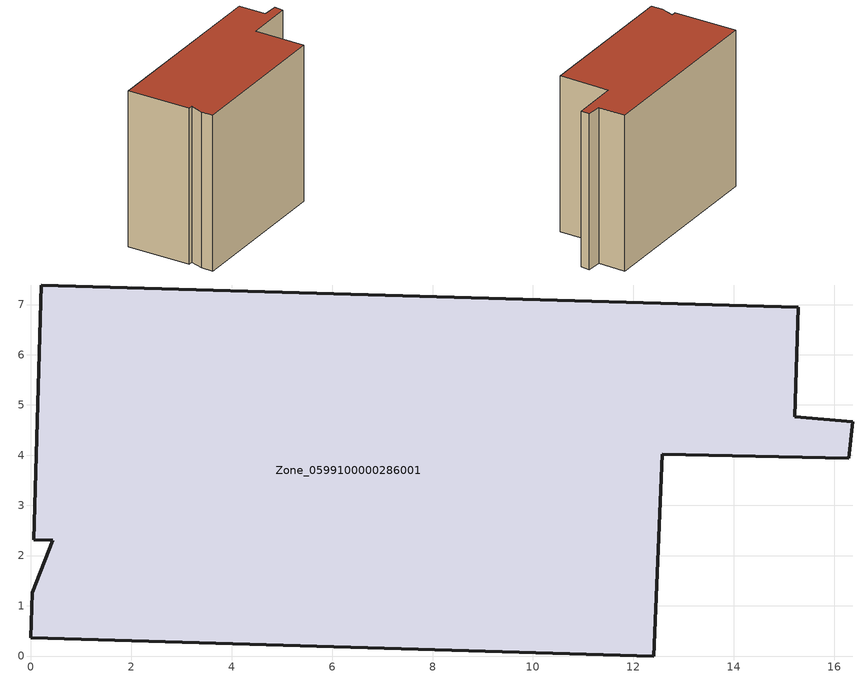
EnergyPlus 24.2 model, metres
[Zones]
Zone_0599100000286001
 floor ground (C_G): 0.06,2.31 0.2,7.39 15.28,6.95 15.21,4.76 16.36,4.67 16.29,3.94 12.57,4.02 12.4,0 0,0.36 0.03,1.26 0.44,2.31 z0
 wall outside (C_F): 0.2,7.39 0.06,2.31 0.44,2.31 0.03,1.26 0,0.36 12.4,0 12.57,4.02 16.29,3.94 16.36,4.67 15.21,4.76 15.28,6.95 0.2,7.39 z0:12.5
 roof outside (C_R): 0.03,1.26 0,0.36 12.4,0 12.57,4.02 16.29,3.94 16.36,4.67 15.21,4.76 15.28,6.95 0.2,7.39 0.06,2.31 0.44,2.31 z12.5
[BUILDING]
Pand.0599100000286001: North Axis=0; Terrain=City; Loads Convergence Tolerance Value=0.04; Temperature Convergence Tolerance Value=0.4; Solar Distribution=FullExterior; Maximum Number of Warmup Days=25; Minimum Number of Warmup Days=1
[Site:Location]
Rotterdam.The.Hague.AP_ZH_NLD Design_Conditions: Latitude=51.96; Longitude=4.45; Time Zone=1; Elevation=-4.5
[SITE:GROUNDTEMPERATURE:BUILDINGSURFACE]
18, 18, 18, 18, 18, 18, 18, 18, 18, 18, 18, 18
[MATERIAL] Thermal Absorptance=0.9; Solar Absorptance=0.7; Visible Absorptance=0.7
Name | Roughness | Thickness | Conductivity | Density | Specific Heat
G.TI.1946 | MediumSmooth | 0.15 | 1 | 540 | 1210
F.TI.1946 | Rough | 0.3 | 0.857143 | 1920 | 840
R.TI.1946 | MediumRough | 0.2 | 0.1 | 1500 | 1000
[CONSTRUCTION]
C_G: G.TI.1946
C_F: F.TI.1946
C_R: R.TI.1946
[ZONE]
Zone_0599100000286001: Type=1; Multiplier=1; Ceiling Height=Autocalculate; Volume=Autocalculate; Floor Area=autocalculate; Part of Total Floor Area=Yes
[ZONEINFILTRATION:DESIGNFLOWRATE]
Infil_Zone_0599100000286001: Zone or ZoneList or Space or SpaceList=Zone_0599100000286001; Schedule=AlwaysOn; Design Flow Rate Calculation Method=Flow/Area; Flow Rate per Floor Area=0.003; Constant Term Coefficient=1; Temperature Term Coefficient=0; Velocity Term Coefficient=0; Velocity Squared Term Coefficient=0
[HVACTEMPLATE:ZONE:IDEALLOADSAIRSYSTEM]
Zone_0599100000286001: Maximum Heating Supply Air Temperature=50; Minimum Cooling Supply Air Temperature=13; Maximum Heating Supply Air Humidity Ratio=0.0156; Minimum Cooling Supply Air Humidity Ratio=0.0077; Heating Limit=NoLimit; Cooling Limit=NoLimit; Dehumidification Control Type=ConstantSensibleHeatRatio; Cooling Sensible Heat Ratio=0.7; Dehumidification Setpoint=60; Humidification Control Type=None; Humidification Setpoint=30; Outdoor Air Method=None; Outdoor Air Flow Rate per Person=0.00944; Outdoor Air Flow Rate per Zone Floor Area=0; Outdoor Air Flow Rate per Zone=0; Demand Controlled Ventilation Type=None; Outdoor Air Economizer Type=NoEconomizer; Heat Recovery Type=None; Sensible Heat Recovery Effectiveness=0.7; Latent Heat Recovery Effectiveness=0.65
[ZONECONTROL:THERMOSTAT]
ThermostatControl_Zone_0599100000286001: Zone or ZoneList=Zone_0599100000286001; Control Type Schedule=DualSetpointControlType; Control 1=Thermostat_Zone_0599100000286001; Temperature Difference Between Cutout And Setpoint=0
[THERMOSTATSETPOINT:DUALSETPOINT]
Thermostat_Zone_0599100000286001: Heating Setpoint Temperature Schedule=HeatingSetpoint_Zone_0599100000286001; Cooling Setpoint Temperature Schedule=CoolingSetpoint_Zone_0599100000286001
[SCHEDULE:COMPACT]
HeatingSetpoint_Zone_0599100000286001: Through: 12/31, For: AllDays, Until: 24:00, 21
CoolingSetpoint_Zone_0599100000286001: Through: 12/31, For: AllDays, Until: 24:00, 24
DualSetpointControlType: Through: 12/31, For: AllDays, Until: 24:00, 4
AlwaysOn: Through: 12/31, For: AllDays, Until: 24:00, 1
